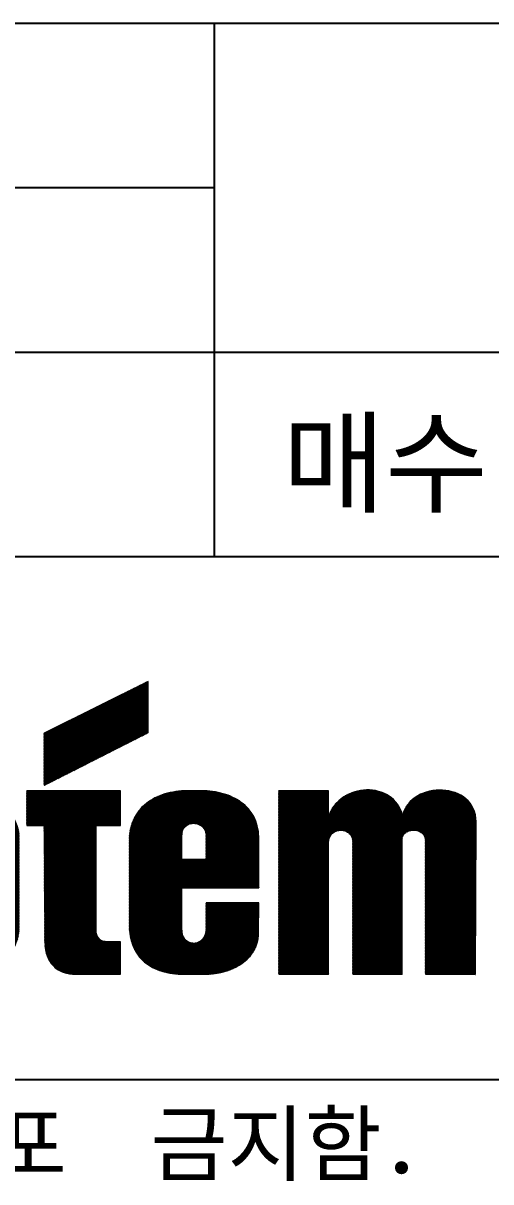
# Model space of a CAD drawing. Header units: millimetres. Extents: x 1677 to 2236, y -507 to -75.
# Drawn here: x 2114.19 to 2127.92, y -496.81 to -462.82 of the extents above; entities that cross this region are included whole.
import ezdxf

# ---------------------------------------------------------------- set-up
doc = ezdxf.new("R2010")
doc.units = ezdxf.units.MM
doc.styles.add('ROMANS', font='txt', dxfattribs={"height": 0.2})
pattern_1 = [(45, (1609.410299, -313.503456), (-0.00883883476, 0.00883883476), [])]

msp = doc.modelspace()

# ---------------------------------------------------------------- hatches: boundary and pattern name
h = msp.add_hatch()
h.set_pattern_fill('ANSI31', color=256, scale=0.1, style=0)
h.set_pattern_definition(pattern_1)
h.paths.add_polyline_path([(2121.105, -486.678), (2121.1, -486.597), (2121.092, -486.519), (2121.079, -486.443), (2121.062, -486.369), (2121.042, -486.297), (2121.017, -486.228), (2120.989, -486.162), (2120.958, -486.097), (2120.923, -486.036), (2120.885, -485.978), (2120.844, -485.922), (2120.799, -485.868), (2120.751, -485.816), (2120.702, -485.769), (2120.649, -485.722), (2120.593, -485.678), (2120.535, -485.636), (2120.474, -485.598), (2120.411, -485.564), (2120.345, -485.531), (2120.277, -485.499), (2120.208, -485.471), (2120.137, -485.446), (2120.062, -485.423), (2119.988, -485.403), (2119.91, -485.385), (2119.832, -485.372), (2119.751, -485.359), (2119.67, -485.35), (2119.588, -485.344), (2119.505, -485.339), (2119.419, -485.337), (2119.014, -485.337), (2118.925, -485.339), (2118.837, -485.344), (2118.753, -485.35), (2118.669, -485.362), (2118.586, -485.375), (2118.505, -485.39), (2118.426, -485.41), (2118.348, -485.431), (2118.272, -485.456), (2118.199, -485.483), (2118.128, -485.514), (2118.059, -485.547), (2117.993, -485.582), (2117.928, -485.621), (2117.866, -485.663), (2117.808, -485.707), (2117.752, -485.755), (2117.697, -485.805), (2117.647, -485.858), (2117.599, -485.914), (2117.557, -485.972), (2117.515, -486.033), (2117.477, -486.097), (2117.444, -486.165), (2117.413, -486.235), (2117.386, -486.307), (2117.363, -486.382), (2117.343, -486.461), (2117.328, -486.542), (2117.317, -486.625), (2117.31, -486.711), (2117.307, -486.8), (2117.307, -489.299), (2117.31, -489.385), (2117.317, -489.469), (2117.327, -489.55), (2117.342, -489.63), (2117.358, -489.706), (2117.378, -489.778), (2117.401, -489.849), (2117.428, -489.917), (2117.457, -489.982), (2117.49, -490.044), (2117.527, -490.104), (2117.566, -490.162), (2117.608, -490.216), (2117.654, -490.268), (2117.702, -490.315), (2117.753, -490.362), (2117.806, -490.405), (2117.864, -490.446), (2117.923, -490.484), (2117.985, -490.519), (2118.051, -490.55), (2118.118, -490.58), (2118.188, -490.606), (2118.261, -490.631), (2118.337, -490.651), (2118.414, -490.669), (2118.495, -490.686), (2118.578, -490.697), (2118.662, -490.707), (2118.75, -490.715), (2118.841, -490.719), (2118.932, -490.72), (2119.48, -490.72), (2119.56, -490.719), (2119.639, -490.715), (2119.717, -490.709), (2119.794, -490.701), (2119.87, -490.689), (2119.945, -490.674), (2120.019, -490.658), (2120.092, -490.639), (2120.163, -490.618), (2120.231, -490.595), (2120.299, -490.568), (2120.365, -490.54), (2120.427, -490.509), (2120.489, -490.476), (2120.548, -490.441), (2120.604, -490.403), (2120.659, -490.363), (2120.71, -490.322), (2120.76, -490.279), (2120.806, -490.233), (2120.849, -490.185), (2120.889, -490.135), (2120.925, -490.082), (2120.96, -490.028), (2120.989, -489.973), (2121.016, -489.914), (2121.039, -489.854), (2121.059, -489.793), (2121.075, -489.729), (2121.087, -489.664), (2121.094, -489.596), (2121.097, -489.527), (2121.105, -488.628), (2119.561, -488.628), (2119.561, -489.38), (2119.559, -489.461), (2119.539, -489.549), (2119.506, -489.625), (2119.467, -489.685), (2119.406, -489.743), (2119.343, -489.781), (2119.279, -489.803), (2119.204, -489.815), (2119.13, -489.807), (2119.066, -489.788), (2119.003, -489.753), (2118.948, -489.705), (2118.903, -489.639), (2118.874, -489.573), (2118.853, -489.482), (2118.851, -489.4), (2118.851, -486.638), (2118.853, -486.582), (2118.87, -486.501), (2118.904, -486.433), (2118.943, -486.386), (2119.006, -486.339), (2119.06, -486.313), (2119.117, -486.298), (2119.189, -486.291), (2119.263, -486.298), (2119.322, -486.314), (2119.385, -486.341), (2119.445, -486.383), (2119.489, -486.431), (2119.524, -486.483), (2119.553, -486.559), (2119.561, -486.63), (2119.561, -487.349), (2118.851, -487.349), (2118.851, -488.182), (2121.105, -488.182)])
h.paths.add_polyline_path([(2116.332, -486.354), (2117.044, -486.354), (2117.044, -485.337), (2114.302, -485.337), (2114.302, -486.354), (2114.81, -486.354), (2114.829, -489.745), (2114.831, -489.808), (2114.834, -489.869), (2114.839, -489.927), (2114.848, -489.983), (2114.857, -490.036), (2114.869, -490.087), (2114.882, -490.137), (2114.899, -490.185), (2114.915, -490.229), (2114.935, -490.272), (2114.957, -490.314), (2114.98, -490.353), (2115.005, -490.39), (2115.031, -490.425), (2115.059, -490.458), (2115.089, -490.487), (2115.119, -490.517), (2115.152, -490.544), (2115.186, -490.568), (2115.221, -490.591), (2115.259, -490.611), (2115.297, -490.631), (2115.337, -490.648), (2115.378, -490.663), (2115.419, -490.677), (2115.462, -490.689), (2115.507, -490.697), (2115.552, -490.706), (2115.598, -490.712), (2115.646, -490.717), (2115.694, -490.719), (2115.743, -490.72), (2117.044, -490.72), (2117.044, -489.765), (2116.593, -489.763), (2116.55, -489.763), (2116.515, -489.749), (2116.489, -489.739), (2116.427, -489.691), (2116.382, -489.628), (2116.349, -489.559), (2116.335, -489.493), (2116.332, -489.441)])
h.paths.add_polyline_path([(2114.076, -489.363), (2114.077, -489.277), (2114.077, -486.699), (2114.076, -486.626), (2114.069, -486.557), (2114.057, -486.488), (2114.041, -486.418), (2114.021, -486.352), (2113.998, -486.286), (2113.97, -486.223), (2113.938, -486.16), (2113.904, -486.101), (2113.866, -486.041), (2113.824, -485.983), (2113.78, -485.929), (2113.734, -485.876), (2113.682, -485.825), (2113.631, -485.775), (2113.575, -485.729), (2113.519, -485.684), (2113.459, -485.641), (2113.398, -485.602), (2113.334, -485.565), (2113.269, -485.531), (2113.203, -485.497), (2113.135, -485.469), (2113.067, -485.441), (2112.996, -485.418), (2112.927, -485.397), (2112.856, -485.38), (2112.783, -485.365), (2112.71, -485.354), (2112.639, -485.345), (2112.567, -485.339), (2112.494, -485.337), (2111.906, -485.337), (2111.816, -485.34), (2111.729, -485.345), (2111.644, -485.354), (2111.56, -485.367), (2111.479, -485.383), (2111.4, -485.402), (2111.324, -485.425), (2111.249, -485.45), (2111.177, -485.478), (2111.106, -485.509), (2111.038, -485.544), (2110.973, -485.58), (2110.911, -485.62), (2110.849, -485.661), (2110.792, -485.704), (2110.737, -485.75), (2110.684, -485.8), (2110.636, -485.85), (2110.588, -485.902), (2110.545, -485.957), (2110.506, -486.013), (2110.468, -486.071), (2110.435, -486.131), (2110.403, -486.19), (2110.375, -486.253), (2110.35, -486.317), (2110.33, -486.382), (2110.312, -486.446), (2110.299, -486.514), (2110.289, -486.582), (2110.282, -486.649), (2110.279, -486.719), (2111.803, -486.597), (2111.805, -486.544), (2111.825, -486.482), (2111.854, -486.428), (2111.912, -486.365), (2111.985, -486.327), (2112.056, -486.303), (2112.109, -486.295), (2112.169, -486.292), (2112.25, -486.3), (2112.289, -486.312), (2112.328, -486.325), (2112.405, -486.365), (2112.462, -486.427), (2112.494, -486.481), (2112.512, -486.549), (2112.514, -486.597), (2112.514, -489.441), (2112.512, -489.505), (2112.493, -489.601), (2112.462, -489.67), (2112.417, -489.735), (2112.362, -489.787), (2112.305, -489.82), (2112.242, -489.843), (2112.158, -489.856), (2112.074, -489.843), (2112.019, -489.823), (2111.956, -489.788), (2111.9, -489.735), (2111.853, -489.668), (2111.826, -489.601), (2111.805, -489.511), (2111.803, -489.441), (2111.803, -486.597), (2110.279, -486.719), (2110.279, -489.339), (2110.282, -489.423), (2110.291, -489.506), (2110.304, -489.585), (2110.32, -489.661), (2110.344, -489.735), (2110.37, -489.806), (2110.401, -489.874), (2110.436, -489.94), (2110.476, -490.005), (2110.517, -490.064), (2110.563, -490.122), (2110.611, -490.178), (2110.663, -490.231), (2110.717, -490.281), (2110.775, -490.329), (2110.833, -490.373), (2110.894, -490.415), (2110.957, -490.454), (2111.021, -490.491), (2111.087, -490.524), (2111.153, -490.555), (2111.221, -490.585), (2111.291, -490.61), (2111.36, -490.633), (2111.43, -490.654), (2111.499, -490.671), (2111.568, -490.686), (2111.636, -490.699), (2111.706, -490.709), (2111.773, -490.715), (2111.839, -490.719), (2111.906, -490.72), (2112.391, -490.72), (2112.479, -490.717), (2112.567, -490.71), (2112.651, -490.702), (2112.735, -490.691), (2112.818, -490.677), (2112.897, -490.659), (2112.977, -490.639), (2113.053, -490.618), (2113.129, -490.591), (2113.201, -490.563), (2113.272, -490.534), (2113.34, -490.499), (2113.406, -490.464), (2113.469, -490.425), (2113.53, -490.383), (2113.59, -490.339), (2113.644, -490.292), (2113.697, -490.243), (2113.747, -490.19), (2113.795, -490.135), (2113.838, -490.079), (2113.877, -490.018), (2113.915, -489.955), (2113.948, -489.891), (2113.978, -489.823), (2114.005, -489.753), (2114.026, -489.681), (2114.044, -489.605), (2114.059, -489.527), (2114.069, -489.446)])
h.paths.add_polyline_path([(2109.792, -488.263), (2109.79, -488.21), (2109.785, -488.16), (2109.778, -488.111), (2109.767, -488.063), (2109.752, -488.016), (2109.735, -487.972), (2109.716, -487.93), (2109.694, -487.889), (2109.668, -487.849), (2109.641, -487.811), (2109.61, -487.775), (2109.578, -487.74), (2109.544, -487.707), (2109.507, -487.676), (2109.468, -487.646), (2109.426, -487.618), (2109.383, -487.592), (2109.339, -487.565), (2109.292, -487.542), (2109.244, -487.519), (2109.195, -487.499), (2109.144, -487.479), (2109.092, -487.463), (2109.038, -487.446), (2108.983, -487.431), (2108.927, -487.418), (2108.871, -487.406), (2108.813, -487.395), (2108.754, -487.387), (2108.694, -487.38), (2108.635, -487.373), (2108.573, -487.368), (2108.635, -487.364), (2108.694, -487.355), (2108.754, -487.345), (2108.813, -487.332), (2108.871, -487.316), (2108.927, -487.297), (2108.983, -487.276), (2109.038, -487.253), (2109.092, -487.228), (2109.144, -487.2), (2109.195, -487.17), (2109.244, -487.139), (2109.292, -487.104), (2109.339, -487.068), (2109.383, -487.03), (2109.426, -486.99), (2109.468, -486.949), (2109.507, -486.906), (2109.544, -486.863), (2109.578, -486.816), (2109.61, -486.768), (2109.641, -486.719), (2109.668, -486.669), (2109.694, -486.618), (2109.716, -486.565), (2109.735, -486.512), (2109.752, -486.456), (2109.767, -486.402), (2109.778, -486.345), (2109.785, -486.288), (2109.79, -486.23), (2109.792, -486.17), (2109.792, -485.724), (2109.79, -485.654), (2109.785, -485.588), (2109.777, -485.522), (2109.765, -485.459), (2109.75, -485.398), (2109.73, -485.337), (2109.709, -485.279), (2109.684, -485.221), (2109.656, -485.167), (2109.625, -485.114), (2109.59, -485.064), (2109.552, -485.015), (2109.511, -484.967), (2109.466, -484.922), (2109.42, -484.879), (2109.368, -484.84), (2109.316, -484.8), (2109.259, -484.764), (2109.2, -484.731), (2109.137, -484.698), (2109.073, -484.668), (2109.005, -484.641), (2108.934, -484.617), (2108.859, -484.593), (2108.782, -484.574), (2108.702, -484.555), (2108.62, -484.54), (2108.535, -484.529), (2108.448, -484.519), (2108.357, -484.511), (2108.263, -484.507), (2108.167, -484.506), (2105.873, -484.506), (2105.873, -490.72), (2107.436, -490.72), (2107.436, -485.378), (2107.762, -485.378), (2107.857, -485.386), (2107.966, -485.429), (2108.061, -485.504), (2108.117, -485.577), (2108.152, -485.63), (2108.182, -485.689), (2108.207, -485.752), (2108.23, -485.818), (2108.246, -485.886), (2108.259, -485.959), (2108.269, -486.031), (2108.274, -486.106), (2108.276, -486.18), (2108.274, -486.256), (2108.268, -486.33), (2108.256, -486.403), (2108.241, -486.474), (2108.223, -486.544), (2108.2, -486.61), (2108.173, -486.673), (2108.144, -486.732), (2108.109, -486.785), (2108.051, -486.861), (2107.964, -486.929), (2107.854, -486.976), (2107.762, -486.983), (2107.436, -486.983), (2107.436, -487.878), (2107.821, -487.878), (2107.86, -487.878), (2107.897, -487.887), (2107.946, -487.9), (2108.018, -487.941), (2108.05, -487.97), (2108.075, -487.991), (2108.104, -488.026), (2108.125, -488.052), (2108.15, -488.091), (2108.171, -488.123), (2108.19, -488.163), (2108.202, -488.188), (2108.211, -488.215), (2108.23, -488.262), (2108.238, -488.294), (2108.247, -488.323), (2108.256, -488.375), (2108.261, -488.401), (2108.268, -488.454), (2108.268, -488.481), (2108.269, -488.506), (2108.269, -490.72), (2109.792, -490.72)])
h = msp.add_hatch()
h.set_pattern_fill('ANSI31', color=256, scale=0.1, style=0)
h.set_pattern_definition(pattern_1)
h.paths.add_polyline_path([(2127.483, -486.251), (2127.478, -486.144), (2127.462, -486.041), (2127.437, -485.947), (2127.402, -485.858), (2127.358, -485.777), (2127.306, -485.702), (2127.249, -485.633), (2127.183, -485.572), (2127.111, -485.517), (2127.035, -485.468), (2126.953, -485.426), (2126.868, -485.392), (2126.779, -485.364), (2126.688, -485.342), (2126.594, -485.326), (2126.5, -485.317), (2126.404, -485.316), (2126.308, -485.321), (2126.212, -485.331), (2126.12, -485.349), (2126.027, -485.374), (2125.938, -485.403), (2125.852, -485.441), (2125.769, -485.484), (2125.692, -485.535), (2125.619, -485.592), (2125.553, -485.654), (2125.493, -485.726), (2125.44, -485.802), (2125.394, -485.884), (2125.358, -485.973), (2125.33, -486.069), (2125.302, -485.973), (2125.267, -485.886), (2125.226, -485.805), (2125.176, -485.729), (2125.121, -485.659), (2125.062, -485.597), (2124.997, -485.54), (2124.928, -485.491), (2124.854, -485.448), (2124.778, -485.41), (2124.698, -485.378), (2124.616, -485.354), (2124.53, -485.334), (2124.444, -485.322), (2124.356, -485.314), (2124.269, -485.314), (2124.181, -485.319), (2124.093, -485.331), (2124.006, -485.347), (2123.92, -485.37), (2123.836, -485.398), (2123.753, -485.433), (2123.674, -485.474), (2123.598, -485.519), (2123.525, -485.572), (2123.455, -485.628), (2123.393, -485.691), (2123.333, -485.76), (2123.28, -485.835), (2123.232, -485.914), (2123.191, -485.998), (2123.156, -486.089), (2123.156, -485.337), (2121.695, -485.337), (2121.695, -490.72), (2123.156, -490.72), (2123.156, -486.818), (2123.169, -486.74), (2123.195, -486.673), (2123.23, -486.619), (2123.278, -486.571), (2123.339, -486.531), (2123.398, -486.51), (2123.475, -486.494), (2123.539, -486.494), (2123.606, -486.504), (2123.661, -486.522), (2123.725, -486.557), (2123.77, -486.594), (2123.817, -486.651), (2123.849, -486.724), (2123.866, -486.803), (2123.869, -486.861), (2123.869, -490.72), (2125.31, -490.72), (2125.31, -486.754), (2125.323, -486.688), (2125.353, -486.625), (2125.394, -486.58), (2125.457, -486.534), (2125.517, -486.511), (2125.577, -486.495), (2125.626, -486.492), (2125.674, -486.49), (2125.747, -486.501), (2125.804, -486.521), (2125.856, -486.547), (2125.921, -486.594), (2125.964, -486.657), (2125.991, -486.722), (2126.001, -486.794), (2126.001, -490.72), (2127.463, -490.72)])

# ---------------------------------------------------------------- linework, layer by layer
at = {"color": 6, "linetype": 'Continuous'}
for p, q in [((2092.81, -462.82), (2208.31, -462.82)), ((2119.81, -472.47), (2119.81, -462.82)), ((2111.81, -467.645), (2119.81, -467.645)), ((2092.81, -472.47), (2208.31, -472.47)), ((2119.81, -478.47), (2119.81, -472.47)), ((2067.81, -478.47), (2208.31, -478.47))]:
    msp.add_line(p, q, dxfattribs=at)
at = {"color": 1, "lineweight": 0}
for p, q in [((2117.856, -482.129), (2114.81, -483.651)), ((2117.856, -483.631), (2117.856, -482.129)), ((2114.81, -485.175), (2117.856, -483.631)), ((2114.81, -483.651), (2114.81, -485.175)), ((2114.81, -483.651), (2114.81, -483.651))]:
    msp.add_line(p, q, dxfattribs=at)
at = {"color": 1}
for p, q in [((2114.81, -485.159), (2117.823, -482.145)), ((2114.81, -485.141), (2117.788, -482.163)), ((2114.81, -485.124), (2117.753, -482.181)), ((2114.81, -485.106), (2117.717, -482.198)), ((2114.81, -485.088), (2117.682, -482.216)), ((2114.81, -485.071), (2117.647, -482.234)), ((2114.81, -485.053), (2117.611, -482.251)), ((2114.81, -485.035), (2117.576, -482.269)), ((2114.81, -485.018), (2117.541, -482.286)), ((2114.813, -485.174), (2117.856, -482.131)), ((2114.848, -485.155), (2117.856, -482.148)), ((2114.884, -485.137), (2117.856, -482.166)), ((2114.92, -485.119), (2117.856, -482.184)), ((2114.956, -485.101), (2117.856, -482.201)), ((2114.992, -485.083), (2117.856, -482.219)), ((2115.028, -485.065), (2117.856, -482.237)), ((2115.063, -485.047), (2117.856, -482.254)), ((2115.099, -485.028), (2117.856, -482.272)), ((2115.135, -485.01), (2117.856, -482.29)), ((2114.81, -485), (2117.505, -482.304)), ((2114.81, -484.982), (2117.47, -482.322)), ((2114.81, -484.965), (2117.435, -482.339)), ((2114.81, -484.947), (2117.399, -482.357)), ((2114.81, -484.929), (2117.364, -482.375)), ((2114.81, -484.911), (2117.329, -482.392)), ((2114.81, -484.894), (2117.293, -482.41)), ((2114.81, -484.876), (2117.258, -482.428)), ((2114.81, -484.858), (2117.223, -482.445)), ((2114.81, -484.841), (2117.187, -482.463)), ((2114.81, -484.823), (2117.152, -482.481)), ((2114.81, -484.805), (2117.117, -482.498)), ((2114.81, -484.788), (2117.081, -482.516)), ((2114.81, -484.77), (2117.046, -482.534)), ((2114.81, -484.752), (2117.011, -482.551)), ((2114.81, -484.735), (2116.975, -482.569)), ((2114.81, -484.717), (2116.94, -482.587)), ((2114.81, -484.699), (2116.905, -482.604)), ((2114.81, -484.682), (2116.869, -482.622)), ((2114.81, -484.664), (2116.834, -482.64)), ((2115.171, -484.992), (2117.856, -482.307)), ((2115.207, -484.974), (2117.856, -482.325)), ((2115.243, -484.956), (2117.856, -482.343)), ((2115.278, -484.938), (2117.856, -482.36)), ((2115.314, -484.919), (2117.856, -482.378)), ((2115.35, -484.901), (2117.856, -482.396)), ((2115.386, -484.883), (2117.856, -482.413)), ((2115.422, -484.865), (2117.856, -482.431)), ((2115.458, -484.847), (2117.856, -482.449)), ((2115.494, -484.829), (2117.856, -482.466)), ((2115.529, -484.81), (2117.856, -482.484)), ((2115.565, -484.792), (2117.856, -482.502)), ((2115.601, -484.774), (2117.856, -482.519)), ((2115.637, -484.756), (2117.856, -482.537)), ((2115.673, -484.738), (2117.856, -482.555)), ((2115.709, -484.72), (2117.856, -482.572)), ((2115.744, -484.701), (2117.856, -482.59)), ((2115.78, -484.683), (2117.856, -482.608)), ((2115.816, -484.665), (2117.856, -482.625)), ((2114.81, -484.646), (2116.799, -482.657)), ((2114.81, -484.629), (2116.763, -482.675)), ((2114.81, -484.611), (2116.728, -482.693)), ((2114.81, -484.593), (2116.693, -482.71)), ((2114.81, -484.576), (2116.657, -482.728)), ((2114.81, -484.558), (2116.622, -482.746)), ((2114.81, -484.54), (2116.587, -482.763)), ((2114.81, -484.523), (2116.551, -482.781)), ((2114.81, -484.505), (2116.516, -482.799)), ((2114.81, -484.487), (2116.481, -482.816)), ((2114.81, -484.47), (2116.445, -482.834)), ((2114.81, -484.452), (2116.41, -482.852)), ((2114.81, -484.434), (2116.374, -482.869)), ((2114.81, -484.417), (2116.339, -482.887)), ((2114.81, -484.399), (2116.304, -482.905)), ((2114.81, -484.381), (2116.268, -482.922)), ((2114.81, -484.363), (2116.233, -482.94)), ((2114.81, -484.346), (2116.198, -482.958)), ((2114.81, -484.328), (2116.162, -482.975)), ((2115.852, -484.647), (2117.856, -482.643)), ((2115.888, -484.629), (2117.856, -482.661)), ((2115.924, -484.611), (2117.856, -482.679)), ((2115.959, -484.592), (2117.856, -482.696)), ((2115.995, -484.574), (2117.856, -482.714)), ((2116.031, -484.556), (2117.856, -482.732)), ((2116.067, -484.538), (2117.856, -482.749)), ((2116.103, -484.52), (2117.856, -482.767)), ((2116.139, -484.502), (2117.856, -482.785)), ((2116.174, -484.483), (2117.856, -482.802)), ((2116.21, -484.465), (2117.856, -482.82)), ((2116.246, -484.447), (2117.856, -482.838)), ((2116.282, -484.429), (2117.856, -482.855)), ((2116.318, -484.411), (2117.856, -482.873)), ((2116.354, -484.393), (2117.856, -482.891)), ((2116.39, -484.374), (2117.856, -482.908)), ((2116.425, -484.356), (2117.856, -482.926)), ((2116.461, -484.338), (2117.856, -482.944)), ((2116.497, -484.32), (2117.856, -482.961)), ((2116.533, -484.302), (2117.856, -482.979)), ((2114.81, -484.31), (2116.127, -482.993)), ((2114.81, -484.293), (2116.092, -483.01)), ((2114.81, -484.275), (2116.056, -483.028)), ((2114.81, -484.257), (2116.021, -483.046)), ((2114.81, -484.24), (2115.986, -483.063)), ((2114.81, -484.222), (2115.95, -483.081)), ((2114.81, -484.204), (2115.915, -483.099)), ((2114.81, -484.187), (2115.88, -483.116)), ((2114.81, -484.169), (2115.844, -483.134)), ((2114.81, -484.151), (2115.809, -483.152)), ((2114.81, -484.134), (2115.774, -483.169)), ((2114.81, -484.116), (2115.738, -483.187)), ((2114.81, -484.098), (2115.703, -483.205)), ((2114.81, -484.081), (2115.668, -483.222)), ((2114.81, -484.063), (2115.632, -483.24)), ((2114.81, -484.045), (2115.597, -483.258)), ((2114.81, -484.028), (2115.562, -483.275)), ((2114.81, -484.01), (2115.526, -483.293)), ((2114.81, -483.992), (2115.491, -483.311)), ((2116.569, -484.284), (2117.856, -482.997)), ((2116.605, -484.265), (2117.856, -483.014)), ((2116.64, -484.247), (2117.856, -483.032)), ((2116.676, -484.229), (2117.856, -483.05)), ((2116.712, -484.211), (2117.856, -483.067)), ((2116.748, -484.193), (2117.856, -483.085)), ((2116.784, -484.175), (2117.856, -483.103)), ((2116.82, -484.156), (2117.856, -483.12)), ((2116.855, -484.138), (2117.856, -483.138)), ((2116.891, -484.12), (2117.856, -483.156)), ((2116.927, -484.102), (2117.856, -483.173)), ((2116.963, -484.084), (2117.856, -483.191)), ((2116.999, -484.066), (2117.856, -483.209)), ((2117.035, -484.047), (2117.856, -483.227)), ((2117.071, -484.029), (2117.856, -483.244)), ((2117.106, -484.011), (2117.856, -483.262)), ((2117.142, -483.993), (2117.856, -483.28)), ((2117.178, -483.975), (2117.856, -483.297)), ((2117.214, -483.957), (2117.856, -483.315)), ((2114.81, -483.975), (2115.456, -483.328)), ((2114.81, -483.957), (2115.42, -483.346)), ((2114.81, -483.939), (2115.385, -483.364)), ((2114.81, -483.922), (2115.35, -483.381)), ((2114.81, -483.904), (2115.314, -483.399)), ((2114.81, -483.886), (2115.279, -483.417)), ((2114.81, -483.869), (2115.244, -483.434)), ((2114.81, -483.851), (2115.208, -483.452)), ((2114.81, -483.833), (2115.173, -483.47)), ((2114.81, -483.815), (2115.138, -483.487)), ((2114.81, -483.798), (2115.102, -483.505)), ((2114.81, -483.78), (2115.067, -483.523)), ((2114.81, -483.762), (2115.032, -483.54)), ((2114.81, -483.745), (2114.996, -483.558)), ((2114.81, -483.727), (2114.961, -483.576)), ((2114.81, -483.709), (2114.926, -483.593)), ((2114.81, -483.692), (2114.89, -483.611)), ((2114.81, -483.674), (2114.855, -483.629)), ((2114.81, -483.656), (2114.82, -483.646)), ((2117.25, -483.939), (2117.856, -483.333)), ((2117.286, -483.92), (2117.856, -483.35)), ((2117.321, -483.902), (2117.856, -483.368)), ((2117.357, -483.884), (2117.856, -483.386)), ((2117.393, -483.866), (2117.856, -483.403)), ((2117.429, -483.848), (2117.856, -483.421)), ((2117.465, -483.83), (2117.856, -483.439)), ((2117.501, -483.811), (2117.856, -483.456)), ((2117.536, -483.793), (2117.856, -483.474)), ((2117.572, -483.775), (2117.856, -483.492)), ((2117.608, -483.757), (2117.856, -483.509)), ((2117.644, -483.739), (2117.856, -483.527)), ((2117.68, -483.721), (2117.856, -483.545)), ((2117.716, -483.702), (2117.856, -483.562)), ((2117.752, -483.684), (2117.856, -483.58)), ((2117.787, -483.666), (2117.856, -483.598)), ((2117.823, -483.648), (2117.856, -483.615))]:
    msp.add_line(p, q, dxfattribs=at)
at = {"color": 154, "lineweight": 0}
for p, q in [((2114.302, -485.337), (2114.302, -486.354)), ((2117.044, -485.337), (2114.302, -485.337)), ((2114.302, -485.337), (2114.302, -485.337)), ((2117.044, -486.354), (2117.044, -485.337)), ((2118.753, -485.35), (2118.669, -485.362)), ((2118.837, -485.344), (2118.753, -485.35)), ((2118.925, -485.339), (2118.837, -485.344)), ((2119.014, -485.337), (2118.925, -485.339)), ((2119.419, -485.337), (2119.014, -485.337)), ((2119.505, -485.339), (2119.419, -485.337)), ((2119.588, -485.344), (2119.505, -485.339)), ((2119.67, -485.35), (2119.588, -485.344)), ((2119.751, -485.359), (2119.67, -485.35)), ((2119.832, -485.372), (2119.751, -485.359)), ((2121.695, -485.337), (2121.695, -490.72)), ((2123.156, -485.337), (2121.695, -485.337)), ((2121.695, -485.337), (2121.695, -485.337)), ((2123.156, -486.089), (2123.156, -485.337)), ((2124.006, -485.347), (2123.92, -485.37)), ((2124.093, -485.331), (2124.006, -485.347)), ((2124.181, -485.319), (2124.093, -485.331)), ((2124.269, -485.314), (2124.181, -485.319)), ((2124.356, -485.314), (2124.269, -485.314)), ((2124.444, -485.322), (2124.356, -485.314)), ((2124.53, -485.334), (2124.444, -485.322)), ((2124.616, -485.354), (2124.53, -485.334)), ((2124.698, -485.378), (2124.616, -485.354)), ((2126.12, -485.349), (2126.027, -485.374)), ((2126.212, -485.331), (2126.12, -485.349)), ((2126.308, -485.321), (2126.212, -485.331)), ((2126.404, -485.316), (2126.308, -485.321)), ((2126.5, -485.317), (2126.404, -485.316)), ((2126.594, -485.326), (2126.5, -485.317)), ((2126.688, -485.342), (2126.594, -485.326)), ((2126.779, -485.364), (2126.688, -485.342)), ((2117.866, -485.663), (2117.808, -485.707)), ((2117.928, -485.621), (2117.866, -485.663)), ((2117.993, -485.582), (2117.928, -485.621)), ((2118.059, -485.547), (2117.993, -485.582)), ((2118.128, -485.514), (2118.059, -485.547)), ((2118.199, -485.483), (2118.128, -485.514)), ((2118.272, -485.456), (2118.199, -485.483)), ((2118.348, -485.431), (2118.272, -485.456)), ((2118.426, -485.41), (2118.348, -485.431)), ((2118.505, -485.39), (2118.426, -485.41)), ((2118.586, -485.375), (2118.505, -485.39)), ((2118.669, -485.362), (2118.586, -485.375)), ((2119.91, -485.385), (2119.832, -485.372)), ((2119.988, -485.403), (2119.91, -485.385)), ((2120.062, -485.423), (2119.988, -485.403)), ((2120.137, -485.446), (2120.062, -485.423)), ((2120.208, -485.471), (2120.137, -485.446)), ((2120.277, -485.499), (2120.208, -485.471)), ((2120.345, -485.531), (2120.277, -485.499)), ((2120.411, -485.564), (2120.345, -485.531)), ((2120.474, -485.598), (2120.411, -485.564)), ((2120.535, -485.636), (2120.474, -485.598)), ((2120.593, -485.678), (2120.535, -485.636)), ((2120.649, -485.722), (2120.593, -485.678)), ((2123.393, -485.691), (2123.333, -485.76)), ((2123.455, -485.628), (2123.393, -485.691)), ((2123.525, -485.572), (2123.455, -485.628)), ((2123.598, -485.519), (2123.525, -485.572)), ((2123.674, -485.474), (2123.598, -485.519)), ((2123.753, -485.433), (2123.674, -485.474)), ((2123.836, -485.398), (2123.753, -485.433)), ((2123.92, -485.37), (2123.836, -485.398)), ((2124.778, -485.41), (2124.698, -485.378)), ((2124.854, -485.448), (2124.778, -485.41)), ((2124.928, -485.491), (2124.854, -485.448)), ((2124.997, -485.54), (2124.928, -485.491)), ((2125.062, -485.597), (2124.997, -485.54)), ((2125.121, -485.659), (2125.062, -485.597)), ((2125.176, -485.729), (2125.121, -485.659)), ((2125.553, -485.654), (2125.493, -485.726)), ((2125.619, -485.592), (2125.553, -485.654)), ((2125.692, -485.535), (2125.619, -485.592)), ((2125.769, -485.484), (2125.692, -485.535)), ((2125.852, -485.441), (2125.769, -485.484)), ((2125.938, -485.403), (2125.852, -485.441)), ((2126.027, -485.374), (2125.938, -485.403)), ((2126.868, -485.392), (2126.779, -485.364)), ((2126.953, -485.426), (2126.868, -485.392)), ((2127.035, -485.468), (2126.953, -485.426)), ((2127.111, -485.517), (2127.035, -485.468)), ((2127.183, -485.572), (2127.111, -485.517)), ((2127.249, -485.633), (2127.183, -485.572)), ((2127.306, -485.702), (2127.249, -485.633)), ((2117.515, -486.033), (2117.477, -486.097)), ((2117.557, -485.972), (2117.515, -486.033)), ((2117.599, -485.914), (2117.557, -485.972)), ((2117.647, -485.858), (2117.599, -485.914)), ((2117.697, -485.805), (2117.647, -485.858)), ((2117.752, -485.755), (2117.697, -485.805)), ((2117.808, -485.707), (2117.752, -485.755)), ((2120.702, -485.769), (2120.649, -485.722)), ((2120.751, -485.816), (2120.702, -485.769)), ((2120.799, -485.868), (2120.751, -485.816)), ((2120.844, -485.922), (2120.799, -485.868)), ((2120.885, -485.978), (2120.844, -485.922)), ((2120.923, -486.036), (2120.885, -485.978)), ((2120.958, -486.097), (2120.923, -486.036)), ((2123.191, -485.998), (2123.156, -486.089)), ((2123.232, -485.914), (2123.191, -485.998)), ((2123.28, -485.835), (2123.232, -485.914)), ((2123.333, -485.76), (2123.28, -485.835)), ((2125.226, -485.805), (2125.176, -485.729)), ((2125.267, -485.886), (2125.226, -485.805)), ((2125.302, -485.973), (2125.267, -485.886)), ((2125.33, -486.069), (2125.302, -485.973)), ((2125.358, -485.973), (2125.33, -486.069)), ((2125.394, -485.884), (2125.358, -485.973)), ((2125.44, -485.802), (2125.394, -485.884)), ((2125.493, -485.726), (2125.44, -485.802)), ((2127.358, -485.777), (2127.306, -485.702)), ((2127.402, -485.858), (2127.358, -485.777)), ((2127.437, -485.947), (2127.402, -485.858)), ((2127.462, -486.041), (2127.437, -485.947)), ((2127.478, -486.144), (2127.462, -486.041)), ((2114.302, -486.354), (2114.81, -486.354)), ((2114.81, -486.354), (2114.829, -489.745)), ((2116.332, -489.441), (2116.332, -486.354)), ((2116.332, -486.354), (2117.044, -486.354)), ((2117.386, -486.307), (2117.363, -486.382)), ((2117.413, -486.235), (2117.386, -486.307)), ((2117.444, -486.165), (2117.413, -486.235)), ((2117.477, -486.097), (2117.444, -486.165)), ((2118.937, -486.393), (2118.961, -486.372)), ((2118.961, -486.372), (2118.988, -486.352)), ((2118.988, -486.352), (2119.016, -486.334)), ((2119.016, -486.334), (2119.044, -486.321)), ((2119.044, -486.321), (2119.075, -486.309)), ((2119.075, -486.309), (2119.107, -486.301)), ((2119.107, -486.301), (2119.14, -486.296)), ((2119.14, -486.296), (2119.173, -486.292)), ((2119.173, -486.292), (2119.206, -486.292)), ((2119.206, -486.292), (2119.241, -486.296)), ((2119.241, -486.296), (2119.274, -486.301)), ((2119.274, -486.301), (2119.305, -486.309)), ((2119.305, -486.309), (2119.338, -486.321)), ((2119.338, -486.321), (2119.368, -486.334)), ((2119.368, -486.334), (2119.398, -486.35)), ((2119.398, -486.35), (2119.426, -486.37)), ((2119.426, -486.37), (2119.452, -486.392)), ((2120.989, -486.162), (2120.958, -486.097)), ((2121.017, -486.228), (2120.989, -486.162)), ((2121.042, -486.297), (2121.017, -486.228)), ((2121.062, -486.369), (2121.042, -486.297)), ((2121.079, -486.443), (2121.062, -486.369)), ((2127.463, -490.72), (2127.483, -486.251)), ((2127.483, -486.251), (2127.478, -486.144)), ((2117.31, -486.711), (2117.307, -486.8)), ((2117.317, -486.625), (2117.31, -486.711)), ((2117.328, -486.542), (2117.317, -486.625)), ((2117.343, -486.461), (2117.328, -486.542)), ((2117.363, -486.382), (2117.343, -486.461)), ((2118.851, -486.638), (2118.852, -486.593)), ((2118.851, -489.4), (2118.851, -486.638)), ((2118.852, -486.593), (2118.859, -486.554)), ((2118.859, -486.554), (2118.867, -486.516)), ((2118.867, -486.516), (2118.88, -486.481)), ((2118.88, -486.481), (2118.897, -486.448)), ((2118.897, -486.448), (2118.915, -486.42)), ((2118.915, -486.42), (2118.937, -486.393)), ((2119.452, -486.392), (2119.475, -486.416)), ((2119.475, -486.416), (2119.497, -486.443)), ((2119.497, -486.443), (2119.517, -486.473)), ((2119.517, -486.473), (2119.532, -486.504)), ((2119.532, -486.504), (2119.545, -486.539)), ((2119.545, -486.539), (2119.555, -486.577)), ((2119.555, -486.577), (2119.56, -486.616)), ((2119.56, -486.616), (2119.561, -486.658)), ((2119.561, -486.658), (2119.561, -487.349)), ((2121.092, -486.519), (2121.079, -486.443)), ((2121.1, -486.597), (2121.092, -486.519)), ((2121.105, -486.678), (2121.1, -486.597)), ((2121.105, -488.182), (2121.105, -486.678)), ((2123.176, -486.722), (2123.189, -486.688)), ((2123.189, -486.688), (2123.206, -486.656)), ((2123.206, -486.656), (2123.224, -486.628)), ((2123.224, -486.628), (2123.247, -486.602)), ((2123.247, -486.602), (2123.27, -486.578)), ((2123.27, -486.578), (2123.297, -486.559)), ((2123.297, -486.559), (2123.325, -486.54)), ((2123.325, -486.54), (2123.355, -486.526)), ((2123.355, -486.526), (2123.386, -486.514)), ((2123.386, -486.514), (2123.417, -486.506)), ((2123.417, -486.506), (2123.45, -486.499)), ((2123.45, -486.499), (2123.484, -486.494)), ((2123.484, -486.494), (2123.517, -486.494)), ((2123.517, -486.494), (2123.55, -486.496)), ((2123.55, -486.496), (2123.583, -486.501)), ((2123.583, -486.501), (2123.616, -486.507)), ((2123.616, -486.507), (2123.647, -486.517)), ((2123.647, -486.517), (2123.677, -486.53)), ((2123.677, -486.53), (2123.707, -486.547)), ((2123.707, -486.547), (2123.735, -486.565)), ((2123.735, -486.565), (2123.761, -486.587)), ((2123.761, -486.587), (2123.784, -486.611)), ((2123.784, -486.611), (2123.806, -486.638)), ((2123.806, -486.638), (2123.824, -486.668)), ((2123.824, -486.668), (2123.839, -486.701)), ((2123.839, -486.701), (2123.852, -486.737)), ((2125.312, -486.745), (2125.318, -486.712)), ((2125.318, -486.712), (2125.326, -486.681)), ((2125.326, -486.681), (2125.34, -486.653)), ((2125.34, -486.653), (2125.354, -486.626)), ((2125.354, -486.626), (2125.374, -486.602)), ((2125.374, -486.602), (2125.394, -486.58)), ((2125.394, -486.58), (2125.419, -486.562)), ((2125.419, -486.562), (2125.444, -486.544)), ((2125.444, -486.544), (2125.47, -486.529)), ((2125.47, -486.529), (2125.5, -486.517)), ((2125.5, -486.517), (2125.53, -486.507)), ((2125.53, -486.507), (2125.561, -486.499)), ((2125.561, -486.499), (2125.592, -486.494)), ((2125.592, -486.494), (2125.626, -486.492)), ((2125.626, -486.492), (2125.657, -486.491)), ((2125.657, -486.491), (2125.69, -486.492)), ((2125.69, -486.492), (2125.721, -486.497)), ((2125.721, -486.497), (2125.754, -486.504)), ((2125.754, -486.504), (2125.784, -486.514)), ((2125.784, -486.514), (2125.814, -486.526)), ((2125.814, -486.526), (2125.844, -486.54)), ((2125.844, -486.54), (2125.87, -486.557)), ((2125.87, -486.557), (2125.895, -486.575)), ((2125.895, -486.575), (2125.918, -486.598)), ((2125.918, -486.598), (2125.94, -486.621)), ((2125.94, -486.621), (2125.958, -486.648)), ((2125.958, -486.648), (2125.973, -486.678)), ((2125.973, -486.678), (2125.986, -486.709)), ((2125.986, -486.709), (2125.994, -486.744)), ((2117.307, -486.8), (2117.307, -489.299)), ((2117.307, -486.8), (2117.307, -486.8)), ((2123.156, -486.841), (2123.16, -486.798)), ((2123.156, -490.72), (2123.156, -486.841)), ((2123.16, -486.798), (2123.166, -486.759)), ((2123.166, -486.759), (2123.176, -486.722)), ((2123.852, -486.737), (2123.86, -486.775)), ((2123.86, -486.775), (2123.867, -486.816)), ((2123.867, -486.816), (2123.869, -486.861)), ((2123.869, -486.861), (2123.869, -490.72)), ((2125.31, -486.78), (2125.312, -486.745)), ((2125.31, -490.72), (2125.31, -486.78)), ((2125.994, -486.744), (2125.999, -486.782)), ((2125.999, -486.782), (2126.001, -486.821)), ((2126.001, -486.821), (2126.001, -490.72)), ((2119.561, -487.349), (2118.851, -487.349)), ((2118.851, -487.349), (2118.851, -488.182)), ((2118.851, -488.182), (2121.105, -488.182)), ((2121.105, -488.628), (2119.561, -488.628)), ((2119.561, -488.628), (2119.561, -489.38)), ((2121.097, -489.527), (2121.105, -488.628)), ((2117.307, -489.299), (2117.31, -489.385)), ((2117.31, -489.385), (2117.317, -489.469)), ((2118.852, -489.451), (2118.851, -489.4)), ((2119.56, -489.431), (2119.555, -489.479)), ((2119.561, -489.38), (2119.56, -489.431)), ((2114.829, -489.745), (2114.831, -489.808)), ((2116.333, -489.471), (2116.332, -489.441)), ((2116.337, -489.502), (2116.333, -489.471)), ((2116.343, -489.532), (2116.337, -489.502)), ((2116.352, -489.56), (2116.343, -489.532)), ((2116.363, -489.588), (2116.352, -489.56)), ((2116.376, -489.616), (2116.363, -489.588)), ((2116.391, -489.641), (2116.376, -489.616)), ((2116.408, -489.664), (2116.391, -489.641)), ((2116.426, -489.686), (2116.408, -489.664)), ((2116.446, -489.706), (2116.426, -489.686)), ((2116.467, -489.722), (2116.446, -489.706)), ((2116.49, -489.737), (2116.467, -489.722)), ((2116.502, -489.744), (2116.49, -489.737)), ((2116.515, -489.749), (2116.502, -489.744)), ((2116.527, -489.753), (2116.515, -489.749)), ((2116.54, -489.757), (2116.527, -489.753)), ((2116.553, -489.76), (2116.54, -489.757)), ((2116.566, -489.762), (2116.553, -489.76)), ((2116.58, -489.763), (2116.566, -489.762)), ((2116.593, -489.763), (2116.58, -489.763)), ((2117.044, -489.765), (2116.593, -489.763)), ((2117.044, -490.72), (2117.044, -489.765)), ((2117.317, -489.469), (2117.327, -489.55)), ((2117.327, -489.55), (2117.342, -489.63)), ((2117.342, -489.63), (2117.358, -489.706)), ((2117.358, -489.706), (2117.378, -489.778)), ((2117.378, -489.778), (2117.401, -489.849)), ((2118.857, -489.499), (2118.852, -489.451)), ((2118.867, -489.542), (2118.857, -489.499)), ((2118.879, -489.583), (2118.867, -489.542)), ((2118.895, -489.621), (2118.879, -489.583)), ((2118.913, -489.654), (2118.895, -489.621)), ((2118.935, -489.686), (2118.913, -489.654)), ((2118.958, -489.714), (2118.935, -489.686)), ((2118.985, -489.737), (2118.958, -489.714)), ((2119.013, -489.758), (2118.985, -489.737)), ((2119.042, -489.775), (2119.013, -489.758)), ((2119.072, -489.79), (2119.042, -489.775)), ((2119.366, -489.767), (2119.337, -489.783)), ((2119.396, -489.749), (2119.366, -489.767)), ((2119.424, -489.725), (2119.396, -489.749)), ((2119.451, -489.701), (2119.424, -489.725)), ((2119.475, -489.672), (2119.451, -489.701)), ((2119.497, -489.639), (2119.475, -489.672)), ((2119.515, -489.605), (2119.497, -489.639)), ((2119.532, -489.567), (2119.515, -489.605)), ((2119.545, -489.524), (2119.532, -489.567)), ((2119.555, -489.479), (2119.545, -489.524)), ((2121.059, -489.793), (2121.075, -489.729)), ((2121.075, -489.729), (2121.087, -489.664)), ((2121.087, -489.664), (2121.094, -489.596)), ((2121.094, -489.596), (2121.097, -489.527)), ((2114.831, -489.808), (2114.834, -489.869)), ((2114.834, -489.869), (2114.839, -489.927)), ((2114.839, -489.927), (2114.848, -489.983)), ((2114.848, -489.983), (2114.857, -490.036)), ((2114.857, -490.036), (2114.869, -490.087)), ((2114.869, -490.087), (2114.882, -490.137)), ((2117.401, -489.849), (2117.428, -489.917)), ((2117.428, -489.917), (2117.457, -489.982)), ((2117.457, -489.982), (2117.49, -490.044)), ((2117.49, -490.044), (2117.527, -490.104)), ((2117.527, -490.104), (2117.566, -490.162)), ((2119.105, -489.8), (2119.072, -489.79)), ((2119.138, -489.808), (2119.105, -489.8)), ((2119.171, -489.811), (2119.138, -489.808)), ((2119.204, -489.813), (2119.171, -489.811)), ((2119.237, -489.81), (2119.204, -489.813)), ((2119.27, -489.805), (2119.237, -489.81)), ((2119.304, -489.795), (2119.27, -489.805)), ((2119.337, -489.783), (2119.304, -489.795)), ((2120.889, -490.135), (2120.925, -490.082)), ((2120.925, -490.082), (2120.96, -490.028)), ((2120.96, -490.028), (2120.989, -489.973)), ((2120.989, -489.973), (2121.016, -489.914)), ((2121.016, -489.914), (2121.039, -489.854)), ((2121.039, -489.854), (2121.059, -489.793)), ((2114.882, -490.137), (2114.899, -490.185)), ((2114.899, -490.185), (2114.915, -490.229)), ((2114.915, -490.229), (2114.935, -490.272)), ((2114.935, -490.272), (2114.957, -490.314)), ((2114.957, -490.314), (2114.98, -490.353)), ((2114.98, -490.353), (2115.005, -490.39)), ((2115.005, -490.39), (2115.031, -490.425)), ((2115.031, -490.425), (2115.059, -490.458)), ((2115.059, -490.458), (2115.089, -490.487)), ((2117.566, -490.162), (2117.608, -490.216)), ((2117.608, -490.216), (2117.654, -490.268)), ((2117.654, -490.268), (2117.702, -490.315)), ((2117.702, -490.315), (2117.753, -490.362)), ((2117.753, -490.362), (2117.806, -490.405)), ((2117.806, -490.405), (2117.864, -490.446)), ((2117.864, -490.446), (2117.923, -490.484)), ((2120.489, -490.476), (2120.548, -490.441)), ((2120.548, -490.441), (2120.604, -490.403)), ((2120.604, -490.403), (2120.659, -490.363)), ((2120.659, -490.363), (2120.71, -490.322)), ((2120.71, -490.322), (2120.76, -490.279)), ((2120.76, -490.279), (2120.806, -490.233)), ((2120.806, -490.233), (2120.849, -490.185)), ((2120.849, -490.185), (2120.889, -490.135)), ((2115.089, -490.487), (2115.119, -490.517)), ((2115.119, -490.517), (2115.152, -490.544)), ((2115.152, -490.544), (2115.186, -490.568)), ((2115.186, -490.568), (2115.221, -490.591)), ((2115.221, -490.591), (2115.259, -490.611)), ((2115.259, -490.611), (2115.297, -490.631)), ((2115.297, -490.631), (2115.337, -490.648)), ((2115.337, -490.648), (2115.378, -490.663)), ((2115.378, -490.663), (2115.419, -490.677)), ((2115.419, -490.677), (2115.462, -490.689)), ((2115.462, -490.689), (2115.507, -490.697)), ((2115.507, -490.697), (2115.552, -490.706)), ((2115.552, -490.706), (2115.598, -490.712)), ((2115.598, -490.712), (2115.646, -490.717)), ((2115.646, -490.717), (2115.694, -490.719)), ((2115.694, -490.719), (2115.743, -490.72)), ((2115.743, -490.72), (2117.044, -490.72)), ((2117.923, -490.484), (2117.985, -490.519)), ((2117.985, -490.519), (2118.051, -490.55)), ((2118.051, -490.55), (2118.118, -490.58)), ((2118.118, -490.58), (2118.188, -490.606)), ((2118.188, -490.606), (2118.261, -490.631)), ((2118.261, -490.631), (2118.337, -490.651)), ((2118.337, -490.651), (2118.414, -490.669)), ((2118.414, -490.669), (2118.495, -490.686)), ((2118.495, -490.686), (2118.578, -490.697)), ((2118.578, -490.697), (2118.662, -490.707)), ((2118.662, -490.707), (2118.75, -490.715)), ((2118.75, -490.715), (2118.841, -490.719)), ((2118.841, -490.719), (2118.932, -490.72)), ((2118.932, -490.72), (2119.48, -490.72)), ((2119.48, -490.72), (2119.56, -490.719)), ((2119.56, -490.719), (2119.639, -490.715)), ((2119.639, -490.715), (2119.717, -490.709)), ((2119.717, -490.709), (2119.794, -490.701)), ((2119.794, -490.701), (2119.87, -490.689)), ((2119.87, -490.689), (2119.945, -490.674)), ((2119.945, -490.674), (2120.019, -490.658)), ((2120.019, -490.658), (2120.092, -490.639)), ((2120.092, -490.639), (2120.163, -490.618)), ((2120.163, -490.618), (2120.231, -490.595)), ((2120.231, -490.595), (2120.299, -490.568)), ((2120.299, -490.568), (2120.365, -490.54)), ((2120.365, -490.54), (2120.427, -490.509)), ((2120.427, -490.509), (2120.489, -490.476)), ((2121.695, -490.72), (2123.156, -490.72)), ((2123.869, -490.72), (2125.31, -490.72)), ((2126.001, -490.72), (2127.463, -490.72))]:
    msp.add_line(p, q, dxfattribs=at)
at = {"color": 5, "linetype": 'Continuous'}
msp.add_line((1689.91, -493.803), (2223.31, -493.803), dxfattribs=at)

# ---------------------------------------------------------------- texts
at = {"color": 4, "insert": (2134.635, -475.848), "char_height": 2.4, "attachment_point": 5, "style": 'ROMANS'}
msp.add_mtext('{\\fﾱﾼﾸﾲￃﾼ|b0|i0|c129|p49;매수\u3000ＳＨＥＥＴ }', dxfattribs=at)
at = {"color": 6, "insert": (2053.31, -495.803), "char_height": 1.8, "attachment_point": 4, "style": 'ROMANS'}
msp.add_mtext('{\\fﾱﾼﾸﾲￃﾼ|b0|i0|c129|p49;본\u3000도면은\u3000당사\u3000재산으로서\u3000허가없이\u3000무단복사／배포\u3000금지함． }', dxfattribs=at)

doc.saveas('drawing.dxf')
